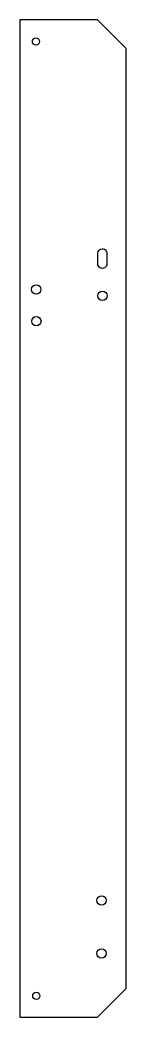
# Model space of a CAD drawing. Header units: millimetres. Extents: x -210 to -160, y -45 to 425.
import ezdxf

# ---------------------------------------------------------------- set-up
doc = ezdxf.new("R2010")
doc.units = ezdxf.units.MM
doc.layers.get('0').update_dxf_attribs({"linetype": 'CONTINUOUS'})

msp = doc.modelspace()

# ---------------------------------------------------------------- linework, layer by layer
msp.add_lwpolyline([(-173.7, -45), (-160.2, -31.5), (-160.2, 411.5), (-173.7, 425), (-210.2, 425), (-210.2, -45)], close=True)
msp.add_lwpolyline([(-173.5, 310.01), (-173.48, 314.69, -1.076068), (-169.2, 315), (-169.2, 310, -1.002463)], format="xyb", close=True)
for centre, radius in [((-202.65, 414.83), 1.7), ((-202.5, 298), 2.2), ((-171.35, 295), 2.2), ((-202.47, 283), 2.2), ((-171.74, 10), 2.2), ((-171.74, -15), 2.2), ((-202.5, -35.01), 1.7)]:
    msp.add_circle(centre, radius)

doc.saveas('drawing.dxf')
